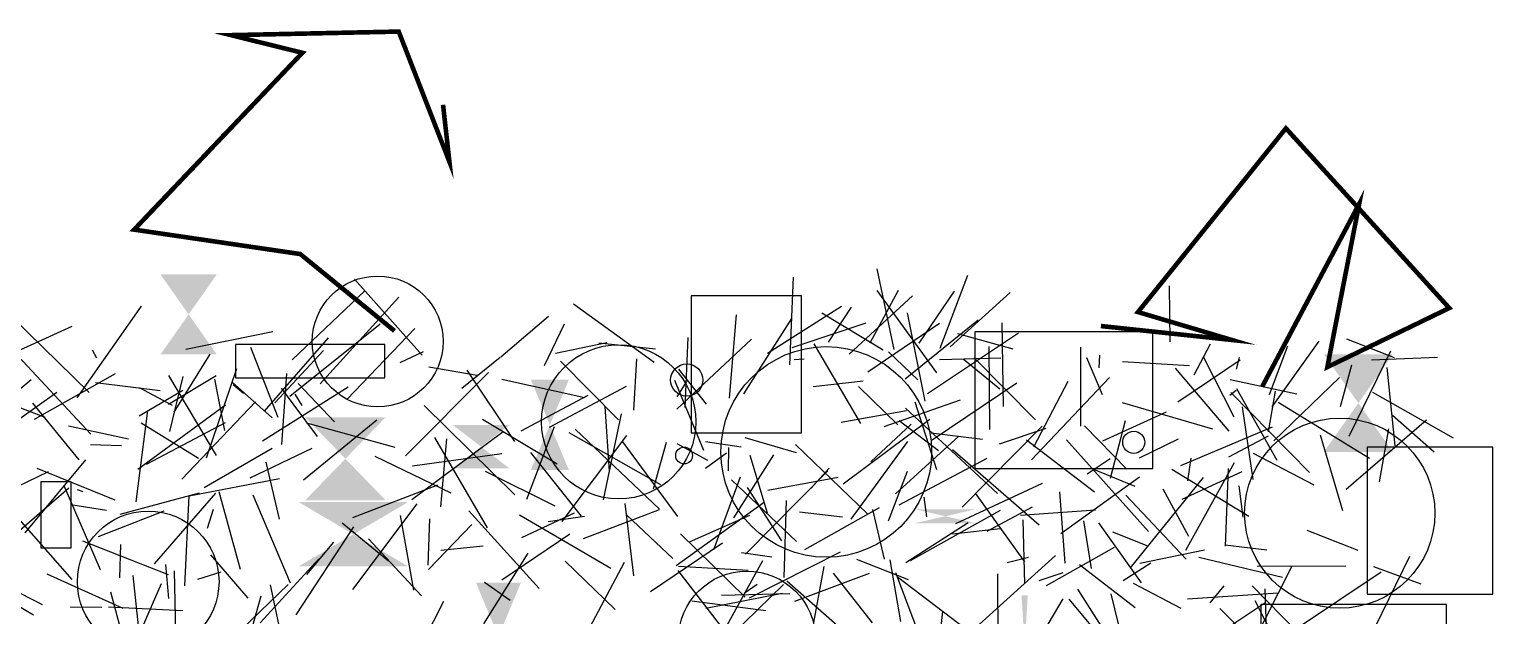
# Model space of a CAD drawing. Extents: x 39652501 to 39653363, y 39457785 to 39458687.
# Drawn here: x 39653177.4 to 39653336.5, y 39458608.4 to 39458672.2 of the extents above; entities that cross this region are included whole.
import ezdxf

# ---------------------------------------------------------------- set-up
doc = ezdxf.new("R2010")
doc.units = 0
doc.layers.get('0').update_dxf_attribs({"linetype": 'CONTINUOUS'})

msp = doc.modelspace()

# ---------------------------------------------------------------- linework, layer by layer
for p, q in [((39653260.0979, 39458635.6851), (39653260.4731, 39458645.2021)), ((39653271.427, 39458637.3346), (39653269.5693, 39458646.1156)), ((39653276.4196, 39458637.5048), (39653279.4234, 39458645.4449)), ((39653205.9842, 39458636.2327), (39653213.915, 39458643.7841)), ((39653220.0985, 39458636.7485), (39653212.76, 39458644.9869)), ((39653268.8191, 39458638.082), (39653271.8883, 39458643.7987)), ((39653276.0505, 39458634.8299), (39653269.5636, 39458643.7641)), ((39653274.1377, 39458638.0268), (39653277.9668, 39458643.7018)), ((39653277.5164, 39458637.6275), (39653284.0276, 39458643.5413)), ((39653301.4358, 39458638.1805), (39653301.3682, 39458644.2832)), ((39653182.6031, 39458632.0879), (39653189.6131, 39458642.0585)), ((39653209.0303, 39458633.6235), (39653217.5758, 39458643.0286)), ((39653245.3237, 39458635.9406), (39653236.572, 39458642.299)), ((39653257.6366, 39458636.9604), (39653265.6897, 39458642.0663)), ((39653264.2797, 39458638.1652), (39653266.7969, 39458641.9712)), ((39653266.5333, 39458636.858), (39653273.401, 39458643.1815)), ((39653183.9248, 39458632.6585), (39653175.4969, 39458640.9131)), ((39653228.6645, 39458636.5494), (39653233.843, 39458640.9609)), ((39653253.5389, 39458632.0589), (39653254.2688, 39458641.1182)), ((39653255.0754, 39458632.5247), (39653260.3096, 39458640.741)), ((39653270.2389, 39458637.2897), (39653263.572, 39458641.3217)), ((39653272.6059, 39458634.1627), (39653280.561, 39458640.5959)), ((39653274.7874, 39458631.7421), (39653272.875, 39458641.3449)), ((39653173.3555, 39458635.9487), (39653182.0535, 39458639.8895)), ((39653194.4195, 39458637.3949), (39653203.8706, 39458639.3179)), ((39653205.7386, 39458632.2908), (39653215.5628, 39458640.1573)), ((39653211.9481, 39458631.9591), (39653219.3252, 39458639.6516)), ((39653233.3967, 39458635.6232), (39653235.5871, 39458640.1564)), ((39653260.3218, 39458637.5568), (39653268.3795, 39458640.267)), ((39653268.55, 39458634.9173), (39653276.3437, 39458640.2233)), ((39653275.0624, 39458632.5652), (39653284.9404, 39458639.1642)), ((39653284.3748, 39458637.3955), (39653278.3502, 39458639.0527)), ((39653283.3035, 39458631.1678), (39653283.1722, 39458640.2578)), ((39653184.0978, 39458628.1378), (39653175.7066, 39458637.1226)), ((39653184.7298, 39458636.4108), (39653184.2753, 39458637.2798)), ((39653201.438, 39458637.6009), (39653204.4169, 39458629.9858)), ((39653202.9875, 39458630.6277), (39653209.9311, 39458638.628)), ((39653204.1126, 39458631.5356), (39653209.3878, 39458637.2572)), ((39653217.7131, 39458635.9226), (39653220.2722, 39458637.1193)), ((39653234.591, 39458636.955), (39653240.189, 39458638.0998)), ((39653245.4784, 39458637.3883), (39653239.3332, 39458638.0498)), ((39653247.8113, 39458630.857), (39653255.9237, 39458638.48)), ((39653248.687, 39458631.0376), (39653249.0226, 39458638.6755)), ((39653262.6898, 39458637.9667), (39653267.7669, 39458629.3018)), ((39653270.7983, 39458637.1001), (39653273.9981, 39458634.0616)), ((39653281.8102, 39458628.6417), (39653281.7416, 39458637.6747)), ((39653291.711, 39458629.0151), (39653291.7195, 39458637.6236)), ((39653304.0455, 39458634.5855), (39653305.7956, 39458637.9866)), ((39653314.1721, 39458637.7037), (39653312.1954, 39458632.4375)), ((39653317.5783, 39458638.2731), (39653312.4791, 39458631.0998)), ((39653325.8151, 39458636.4617), (39653320.6217, 39458638.4809)), ((39653320.8921, 39458627.9425), (39653325.4335, 39458637.2029)), ((39653193.1632, 39458630.5416), (39653197.0761, 39458636.8359)), ((39653228.5804, 39458636.4905), (39653224.4275, 39458633.1062)), ((39653235.1476, 39458636.076), (39653241.4702, 39458629.6925)), ((39653243.419, 39458636.3368), (39653243.0698, 39458630.7559)), ((39653261.6531, 39458636.2916), (39653260.5586, 39458636.2228)), ((39653283.0228, 39458636.4068), (39653276.3548, 39458636.245)), ((39653278.9193, 39458636.3273), (39653282.9256, 39458633.0866)), ((39653286.8048, 39458629.6849), (39653280.111, 39458636.4411)), ((39653294.0698, 39458632.4092), (39653292.3827, 39458636.4291)), ((39653293.7291, 39458636.7204), (39653293.657, 39458635.3653)), ((39653303.5404, 39458635.5643), (39653296.2445, 39458636.0202)), ((39653309.0372, 39458636.1795), (39653302.2765, 39458631.6227)), ((39653305.0221, 39458636.5729), (39653308.3519, 39458630.0313)), ((39653308.9382, 39458636.4858), (39653308.5908, 39458635.2274)), ((39653321.157, 39458635.6538), (39653319.9141, 39458631.1333)), ((39653323.3164, 39458636.2154), (39653330.4927, 39458636.5325)), ((39653170.3776, 39458628.0041), (39653177.6016, 39458634.0976)), ((39653186.7518, 39458634.7006), (39653177.9368, 39458629.7442)), ((39653192.5288, 39458631.4087), (39653197.7277, 39458634.5211)), ((39653197.7464, 39458625.8261), (39653192.5799, 39458634.5246)), ((39653194.0845, 39458634.4038), (39653192.6405, 39458628.4306)), ((39653196.6568, 39458625.5668), (39653199.9535, 39458635.2709)), ((39653198.6543, 39458628.5378), (39653197.562, 39458634.1271)), ((39653204.8701, 39458627.0129), (39653205.4164, 39458634.7372)), ((39653218.2923, 39458625.7688), (39653227.3221, 39458634.8326)), ((39653220.8324, 39458635.4834), (39653226.1089, 39458634.552)), ((39653224.9772, 39458635.1099), (39653230.1455, 39458627.3467)), ((39653228.7875, 39458634.1339), (39653237.7794, 39458632.1429)), ((39653247.5609, 39458634.0338), (39653250.7053, 39458626.3866)), ((39653251.0099, 39458631.3946), (39653248.0282, 39458635.2167)), ((39653262.6038, 39458633.3144), (39653268.0672, 39458633.9596)), ((39653286.3535, 39458625.3439), (39653294.8385, 39458634.309)), ((39653307.8438, 39458628.4632), (39653302.0226, 39458635.3053)), ((39653315.18, 39458632.4845), (39653307.9549, 39458634.0445)), ((39653312.687, 39458627.4163), (39653319.8342, 39458634.3064)), ((39653325.8718, 39458626.8706), (39653325.0201, 39458635.3951)), ((39653176.1287, 39458629.6688), (39653180.3953, 39458632.7012)), ((39653184.6072, 39458633.7739), (39653191.6284, 39458632.8855)), ((39653194.099, 39458632.8902), (39653189.3397, 39458630.0993)), ((39653192.9647, 39458631.246), (39653189.3899, 39458633.1903)), ((39653203.7964, 39458629.9253), (39653199.4587, 39458633.7847)), ((39653199.5761, 39458633.5483), (39653200.6975, 39458632.5937)), ((39653202.751, 39458627.4221), (39653212.0719, 39458633.281)), ((39653208.7487, 39458627.8846), (39653204.8222, 39458633.1542)), ((39653206.2634, 39458632.5092), (39653207.0444, 39458631.2485)), ((39653206.634, 39458633.6685), (39653210.5922, 39458629.4777)), ((39653238.1216, 39458632.3533), (39653230.8409, 39458628.4756)), ((39653233.9643, 39458628.9125), (39653242.339, 39458633.3651)), ((39653247.8368, 39458632.193), (39653248.8876, 39458633.8824)), ((39653271.8139, 39458629.1722), (39653267.5375, 39458633.3327)), ((39653284.7579, 39458633.6879), (39653275.5692, 39458627.4799)), ((39653286.6058, 39458626.7606), (39653290.3411, 39458633.8899)), ((39653308.5999, 39458632.897), (39653307.901, 39458632.3379)), ((39653316.5622, 39458623.9699), (39653308.0115, 39458632.6706)), ((39653313.0489, 39458625.2671), (39653308.691, 39458633.0771)), ((39653312.8341, 39458632.8129), (39653312.0718, 39458628.4098)), ((39653323.4192, 39458632.6944), (39653332.1839, 39458627.7346)), ((39653179.1143, 39458629.944), (39653173.6019, 39458632.0899)), ((39653177.7488, 39458631.5255), (39653182.7931, 39458625.3405)), ((39653198.7307, 39458631.3055), (39653189.1976, 39458624.3176)), ((39653201.9821, 39458631.6674), (39653193.9764, 39458623.2458)), ((39653230.1847, 39458621.5336), (39653220.3373, 39458631.2592)), ((39653239.959, 39458631.1659), (39653240.457, 39458624.1248)), ((39653270.3537, 39458628.9937), (39653278.6197, 39458631.8667)), ((39653282.6518, 39458621.6975), (39653272.673, 39458630.9757)), ((39653276.0539, 39458624.2661), (39653273.7166, 39458631.6149)), ((39653306.0569, 39458628.6938), (39653296.2508, 39458631.5554)), ((39653309.2391, 39458631.1121), (39653310.3971, 39458623.2032)), ((39653313.1715, 39458631.6246), (39653323.1068, 39458625.5219)), ((39653189.039, 39458620.7673), (39653190.2928, 39458630.7247)), ((39653195.7936, 39458625.48), (39653189.551, 39458629.3406)), ((39653190.1473, 39458624.8878), (39653198.7328, 39458629.4267)), ((39653215.1875, 39458629.6551), (39653207.2098, 39458623.1359)), ((39653217.1835, 39458626.7007), (39653207.5925, 39458629.3428)), ((39653226.6675, 39458629.766), (39653234.7802, 39458624.9093)), ((39653241.7556, 39458630.3396), (39653239.7803, 39458620.9927)), ((39653272.7669, 39458630.6966), (39653265.6452, 39458629.4121)), ((39653275.2979, 39458629.7536), (39653265.8886, 39458622.717)), ((39653268.8739, 39458625.1376), (39653273.2587, 39458629.2422)), ((39653276.2379, 39458626.3154), (39653271.9598, 39458629.6087)), ((39653294.1025, 39458627.4076), (39653301.0429, 39458630.5902)), ((39653294.9484, 39458623.3578), (39653296.5761, 39458629.6373)), ((39653320.5523, 39458622.1487), (39653329.2869, 39458629.7146)), ((39653325.5815, 39458630.2249), (39653330.1385, 39458626.2306)), ((39653181.6644, 39458629.0499), (39653188.2047, 39458627.6478)), ((39653218.9858, 39458621.0525), (39653228.9241, 39458628.421)), ((39653227.2294, 39458617.956), (39653221.4734, 39458627.773)), ((39653222.763, 39458627.6501), (39653222.0957, 39458620.2347)), ((39653234.4771, 39458628.9453), (39653231.4389, 39458621.0461)), ((39653235.3297, 39458618.6498), (39653242.3536, 39458627.9967)), ((39653246.0556, 39458622.6409), (39653236.0988, 39458628.2755)), ((39653236.7317, 39458628.6948), (39653245.9288, 39458619.9833)), ((39653255.2042, 39458627.7676), (39653260.7669, 39458626.167)), ((39653271.574, 39458621.6484), (39653278.4498, 39458627.9329)), ((39653275.4353, 39458628.3049), (39653281.0368, 39458627.6014)), ((39653278.8285, 39458620.1912), (39653287.5153, 39458629.0254)), ((39653287.9266, 39458628.755), (39653282.8517, 39458627.0513)), ((39653292.12, 39458629.032), (39653296.7298, 39458624.3419)), ((39653298.0926, 39458625.5865), (39653302.3183, 39458627.6341)), ((39653302.6037, 39458624.7181), (39653312.5572, 39458628.9288)), ((39653312.0805, 39458627.9202), (39653307.7672, 39458625.6526)), ((39653317.7292, 39458628.0534), (39653320.1593, 39458619.8418)), ((39653325.1542, 39458628.7354), (39653324.142, 39458622.9526)), ((39653184.0516, 39458627.0283), (39653187.4389, 39458626.902)), ((39653203.7945, 39458626.572), (39653196.4307, 39458622.314)), ((39653208.1191, 39458626.5936), (39653201.3651, 39458623.3733)), ((39653228.7587, 39458625.9995), (39653219.0743, 39458624.6541)), ((39653231.8942, 39458626.1599), (39653237.3819, 39458619.2093)), ((39653247.8983, 39458619.2036), (39653241.921, 39458627.3136)), ((39653246.655, 39458627.2344), (39653245.2133, 39458622.1539)), ((39653247.7984, 39458627.1345), (39653251.1435, 39458625.3091)), ((39653250.9142, 39458627.3378), (39653254.7769, 39458626.7564)), ((39653250.9229, 39458624.4454), (39653253.1863, 39458626.1307)), ((39653253.398, 39458626.7091), (39653253.3793, 39458624.1473)), ((39653260.6953, 39458627.0039), (39653268.5091, 39458619.475)), ((39653272.8688, 39458627.3592), (39653266.7069, 39458618.9041)), ((39653287.2023, 39458618.263), (39653277.7477, 39458626.4528)), ((39653293.2095, 39458621.8504), (39653285.8184, 39458627.4946)), ((39653299.0827, 39458617.5627), (39653290.1501, 39458627.5197)), ((39653317.076, 39458622.579), (39653310.4847, 39458626.045)), ((39653176.9721, 39458617.3968), (39653183.5606, 39458625.3551)), ((39653178.2145, 39458624.4317), (39653186.7144, 39458621.0066)), ((39653203.1269, 39458625.0914), (39653204.5695, 39458618.8821)), ((39653214.9611, 39458625.762), (39653223.2169, 39458621.762)), ((39653258.2984, 39458625.9006), (39653253.9544, 39458619.0523)), ((39653257.6433, 39458619.5531), (39653255.7645, 39458625.8184)), ((39653264.3451, 39458624.4415), (39653262.3483, 39458622.2429)), ((39653271.9633, 39458620.468), (39653281.5297, 39458625.5264)), ((39653292.4069, 39458623.8399), (39653294.8954, 39458625.4873)), ((39653297.635, 39458622.4387), (39653292.9539, 39458624.3863)), ((39653308.3749, 39458625.0081), (39653303.0836, 39458615.4787)), ((39653303.6903, 39458625.5282), (39653303.2951, 39458623.0521)), ((39653307.4483, 39458615.9548), (39653307.7753, 39458624.3941)), ((39653172.4678, 39458620.7006), (39653179.4973, 39458624.0818)), ((39653204.6168, 39458623.2994), (39653194.7716, 39458621.4125)), ((39653226.9569, 39458624.1149), (39653234.5196, 39458620.33)), ((39653254.6943, 39458623.4634), (39653251.7866, 39458615.5659)), ((39653260.7895, 39458616.454), (39653253.7405, 39458623.1682)), ((39653255.2705, 39458615.1005), (39653264.2042, 39458624.1656)), ((39653257.7082, 39458622.0435), (39653265.3331, 39458623.4538)), ((39653270.7906, 39458618.7261), (39653272.861, 39458624.1113)), ((39653278.1234, 39458618.4293), (39653287.5648, 39458622.7978)), ((39653298.1036, 39458623.4753), (39653289.5579, 39458617.3006)), ((39653297.1294, 39458613.588), (39653305.0376, 39458623.4302)), ((39653301.5992, 39458624.3341), (39653309.9758, 39458619.24)), ((39653302.7267, 39458621.0625), (39653309.2374, 39458624.0941)), ((39653181.713, 39458622.2594), (39653174.5083, 39458616.0428)), ((39653185.1426, 39458613.3704), (39653181.1903, 39458622.5357)), ((39653182.6098, 39458622.1216), (39653183.2257, 39458621.9115)), ((39653187.2862, 39458619.4414), (39653195.8943, 39458621.7516)), ((39653197.6574, 39458621.7245), (39653190.9916, 39458614.0519)), ((39653194.3075, 39458611.6557), (39653194.7914, 39458621.4488)), ((39653198.0006, 39458621.915), (39653200.3164, 39458613.4584)), ((39653205.7866, 39458611.9502), (39653201.7323, 39458621.512)), ((39653221.77, 39458622.5828), (39653212.556, 39458619.0337)), ((39653255.4469, 39458622.3389), (39653259.1802, 39458616.5289)), ((39653274.6538, 39458621.295), (39653274.9382, 39458619.1495)), ((39653285.6258, 39458614.2543), (39653280.2748, 39458621.7083)), ((39653289.3977, 39458621.8616), (39653289.9839, 39458614.1164)), ((39653303.1698, 39458614.5623), (39653296.5959, 39458621.5218)), ((39653303.4688, 39458616.9967), (39653300.681, 39458622.1784)), ((39653308.8945, 39458622.5157), (39653309.3339, 39458619.1138)), ((39653175.2698, 39458620.0748), (39653182.0316, 39458612.3487)), ((39653182.1316, 39458620.4405), (39653185.8139, 39458619.8623)), ((39653192.0184, 39458619.7554), (39653184.8948, 39458616.964)), ((39653197.407, 39458619.9406), (39653196.748, 39458617.8913)), ((39653212.5696, 39458611.2473), (39653219.5616, 39458620.5767)), ((39653225.1872, 39458619.8009), (39653232.823, 39458611.3455)), ((39653230.9426, 39458616.9191), (39653236.6806, 39458619.5942)), ((39653237.6511, 39458616.8019), (39653245.9023, 39458619.939)), ((39653242.1506, 39458620.6168), (39653243.0995, 39458612.7459)), ((39653257.3189, 39458620.7434), (39653247.7406, 39458613.8267)), ((39653259.6946, 39458620.9249), (39653259.4206, 39458612.5594)), ((39653265.7951, 39458619.1066), (39653261.1184, 39458619.6516)), ((39653269.8092, 39458620.1369), (39653261.6697, 39458615.5496)), ((39653269.07, 39458619.9315), (39653270.3458, 39458614.5452)), ((39653273.2028, 39458614.4118), (39653282.9756, 39458619.8624)), ((39653286.4193, 39458620.2096), (39653281.4988, 39458617.5536)), ((39653293.3172, 39458619.8918), (39653285.1699, 39458619.281)), ((39653212.6638, 39458618.0598), (39653206.3812, 39458608.5055)), ((39653216.4366, 39458614.322), (39653211.4131, 39458618.4722)), ((39653217.7223, 39458619.2966), (39653219.1771, 39458611.1635)), ((39653220.7766, 39458613.8867), (39653220.9326, 39458618.9272)), ((39653220.792, 39458613.4298), (39653225.5176, 39458618.3228)), ((39653240.6098, 39458613.5361), (39653230.688, 39458619.3265)), ((39653233.8037, 39458618.6449), (39653237.7502, 39458619.2189)), ((39653242.3717, 39458619.3188), (39653247.3484, 39458614.6299)), ((39653249.1792, 39458616.4149), (39653255.7432, 39458619.3364)), ((39653279.4802, 39458618.5), (39653272.7078, 39458614.1561)), ((39653285.6254, 39458611.8657), (39653285.4474, 39458618.8196)), ((39653292.0051, 39458618.7256), (39653292.8376, 39458613.5445)), ((39653298.3132, 39458611.9785), (39653293.6895, 39458618.4948)), ((39653192.548, 39458612.8551), (39653183.2426, 39458616.5217)), ((39653220.0278, 39458610.5564), (39653214.2882, 39458616.7542)), ((39653236.1616, 39458617.2619), (39653228.7587, 39458612.2469)), ((39653255.2431, 39458610.4112), (39653248.2123, 39458617.2924)), ((39653282.9382, 39458617.8373), (39653277.7801, 39458617.2828)), ((39653295.1608, 39458617.5111), (39653298.8778, 39458616.046)), ((39653321.8534, 39458615.5048), (39653316.3291, 39458617.6501)), ((39653187.3035, 39458616.137), (39653187.2258, 39458612.5338)), ((39653197.1211, 39458615.0278), (39653201.1615, 39458610.3214)), ((39653210.4582, 39458616.3887), (39653207.5349, 39458612.8856)), ((39653222.1512, 39458615.5219), (39653226.747, 39458615.9901)), ((39653226.8295, 39458607.5138), (39653231.6495, 39458615.1831)), ((39653244.9411, 39458611.0325), (39653252.7728, 39458616.3398)), ((39653258.11, 39458614.7561), (39653254.8278, 39458615.2283)), ((39653255.7045, 39458610.3443), (39653265.5822, 39458615.3472)), ((39653279.9118, 39458606.7618), (39653288.9742, 39458614.9613)), ((39653287.99, 39458611.678), (39653295.3752, 39458615.8522)), ((39653305.1649, 39458615.512), (39653298.118, 39458614.069)), ((39653311.918, 39458615.5394), (39653307.4067, 39458616.0525)), ((39653323.7153, 39458607.1557), (39653327.4855, 39458614.8738)), ((39653170.5492, 39458613.8374), (39653178.8166, 39458609.6073)), ((39653192.2111, 39458613.9516), (39653192.5223, 39458610.2647)), ((39653193.3713, 39458604.4382), (39653193.1878, 39458613.263)), ((39653208.8703, 39458614.583), (39653202.5077, 39458607.6196)), ((39653235.6705, 39458614.3386), (39653241.0793, 39458609.0605)), ((39653242.0675, 39458614.1735), (39653238.0321, 39458606.5172)), ((39653247.8902, 39458613.3231), (39653253.0322, 39458606.6765)), ((39653247.9916, 39458613.798), (39653255.548, 39458613.3639)), ((39653257.1055, 39458614.372), (39653252.2464, 39458605.5395)), ((39653263.7712, 39458613.743), (39653262.66, 39458607.666)), ((39653272.9866, 39458612.3116), (39653267.3617, 39458614.4953)), ((39653270.9622, 39458614.4808), (39653272.1264, 39458607.7556)), ((39653286.0324, 39458614.7301), (39653283.7113, 39458614.1513)), ((39653297.6326, 39458609.2558), (39653291.5608, 39458613.9258)), ((39653299.3345, 39458614.1106), (39653296.3128, 39458612.1782)), ((39653313.6415, 39458612.5432), (39653304.5542, 39458614.7321)), ((39653314.6225, 39458613.7044), (39653309.9434, 39458604.4724)), ((39653310.8818, 39458613.7726), (39653320.5131, 39458613.8285)), ((39653323.5249, 39458613.7407), (39653328.6881, 39458611.8652)), ((39653177.8632, 39458608.4392), (39653170.4504, 39458612.8285)), ((39653179.3137, 39458612.9338), (39653187.5857, 39458609.2269)), ((39653188.2383, 39458603.7871), (39653191.7843, 39458611.8852)), ((39653188.6588, 39458612.7626), (39653189.6556, 39458603.2765)), ((39653198.2414, 39458613.133), (39653195.7017, 39458612.3495)), ((39653205.5473, 39458611.7756), (39653196.4972, 39458603.0683)), ((39653205.7419, 39458601.8842), (39653203.6149, 39458611.7388)), ((39653229.6733, 39458610.0638), (39653226.8749, 39458611.9918)), ((39653250.7926, 39458603.4344), (39653259.4024, 39458611.7861)), ((39653255.1109, 39458610.8502), (39653256.5264, 39458611.8137)), ((39653259.7403, 39458612.2048), (39653269.3231, 39458603.7903)), ((39653268.7038, 39458612.9854), (39653260.6057, 39458609.9443)), ((39653264.7815, 39458613.0255), (39653269.0186, 39458607.6156)), ((39653274.7403, 39458604.7727), (39653271.5955, 39458613.0607)), ((39653271.7966, 39458612.6339), (39653280.1052, 39458606.2812)), ((39653282.7114, 39458605.3548), (39653282.6784, 39458612.9361)), ((39653289.775, 39458613.0547), (39653287.1443, 39458612.1986)), ((39653297.4043, 39458611.9307), (39653302.5904, 39458609.2158)), ((39653307.2695, 39458611.6556), (39653305.7381, 39458609.7892)), ((39653317.9728, 39458603.8387), (39653310.3575, 39458611.6613)), ((39653314.8339, 39458606.8012), (39653324.3592, 39458613.1542)), ((39653186.2264, 39458611.0107), (39653188.2706, 39458603.4781)), ((39653202.5862, 39458610.5397), (39653201.1125, 39458605.3382)), ((39653259.2606, 39458610.799), (39653250.967, 39458609.1759)), ((39653260.0853, 39458610.788), (39653252.6506, 39458610.6002)), ((39653284.9044, 39458601.9714), (39653289.803, 39458610.2234)), ((39653290.4003, 39458610.2111), (39653298.7433, 39458600.2167)), ((39653297.7715, 39458601.3309), (39653291.3718, 39458611.2913)), ((39653295.8236, 39458607.5079), (39653295.0284, 39458610.759)), ((39653303.3289, 39458610.2232), (39653313.1648, 39458610.9008)), ((39653310.6415, 39458610.061), (39653312.8796, 39458605.6242)), ((39653311.93, 39458605.8037), (39653311.738, 39458611.328)), ((39653181.8519, 39458609.3738), (39653185.2941, 39458609.3409)), ((39653186.0207, 39458609.3715), (39653194.0941, 39458608.9561)), ((39653220.2743, 39458605.6336), (39653222.4759, 39458609.9733)), ((39653257.4717, 39458608.9164), (39653249.4235, 39458609.9721)), ((39653276.6931, 39458608.8393), (39653276.3933, 39458606.2952)), ((39653311.721, 39458609.7676), (39653304.3834, 39458604.8879)), ((39653310.529, 39458605.4965), (39653306.8427, 39458609.1862))]:
    msp.add_line(p, q)
at = {"const_width": 0.5}
for points in [[(39653217.1129, 39458639.3696), (39653206.859, 39458647.7347), (39653188.8024, 39458650.3911), (39653207.0928, 39458669.6221), (39653199.33, 39458671.5434), (39653217.5649, 39458671.9315), (39653223.0741, 39458657.777), (39653222.3852, 39458663.9721)], [(39653311.4201, 39458633.2963), (39653321.9794, 39458653.2016), (39653318.5138, 39458635.44), (39653331.769, 39458641.8607), (39653314.0106, 39458661.4085), (39653297.9288, 39458641.4264), (39653308.111, 39458638.3939), (39653293.8982, 39458639.9037)]]:
    msp.add_lwpolyline(points, dxfattribs=at)
for centre, radius in [((39653215.2774, 39458638.2238), 7.1168), ((39653241.4792, 39458629.4819), 8.3864), ((39653264.0404, 39458626.209), 11.4519), ((39653248.8759, 39458634.0292), 1.7532), ((39653319.8598, 39458619.5505), 10.3385), ((39653297.4702, 39458627.2592), 1.2057), ((39653248.5861, 39458625.8202), 0.9146), ((39653190.3328, 39458612.0897), 7.6956), ((39653255.4214, 39458605.8109), 7.4431)]:
    msp.add_circle(centre, radius)
for points in [[(39653191.6661, 39458636.8109), (39653197.7868, 39458636.8109), (39653197.7868, 39458645.5231), (39653191.6661, 39458645.5231)], [(39653318.1382, 39458626.2101), (39653325.6354, 39458626.2101), (39653325.6354, 39458636.8295), (39653318.1382, 39458636.8295)], [(39653231.9269, 39458624.2587), (39653236.0661, 39458624.2587), (39653236.0661, 39458634.0671), (39653231.9269, 39458634.0671)], [(39653207.3986, 39458620.948), (39653216.1408, 39458620.948), (39653216.1408, 39458629.9853), (39653207.3986, 39458629.9853)], [(39653223.4325, 39458624.423), (39653229.6019, 39458624.423), (39653229.6019, 39458629.1438), (39653223.4325, 39458629.1438)], [(39653206.683, 39458613.7645), (39653218.5872, 39458613.7645), (39653218.5872, 39458620.7551), (39653206.683, 39458620.7551)], [(39653273.646, 39458618.453), (39653280.3308, 39458618.453), (39653280.3308, 39458619.9832), (39653273.646, 39458619.9832)], [(39653225.9552, 39458600.237), (39653230.8547, 39458600.237), (39653230.8547, 39458612.0087), (39653225.9552, 39458612.0087)], [(39653285.2716, 39458599.4326), (39653285.9472, 39458599.4326), (39653285.9472, 39458610.6054), (39653285.2716, 39458610.6054)]]:
    msp.add_solid(points)
for points in [[(39653249.3508, 39458628.2918), (39653261.3404, 39458628.2918), (39653261.3404, 39458643.1995), (39653249.3508, 39458643.1995)], [(39653280.2026, 39458624.3985, 19730366.2), (39653299.5276, 39458624.3985, 19730366.2), (39653299.5276, 39458639.267, 19730366.2), (39653280.2026, 39458639.267, 19730366.2)], [(39653199.8125, 39458634.2736), (39653216.0441, 39458634.2736), (39653216.0441, 39458637.9071), (39653199.8125, 39458637.9071)], [(39653322.8329, 39458610.7406, 19730366.2), (39653336.4925, 39458610.7406, 19730366.2), (39653336.4925, 39458626.741, 19730366.2), (39653322.8329, 39458626.741, 19730366.2)], [(39653178.6625, 39458615.7734), (39653181.9642, 39458615.7734), (39653181.9642, 39458622.9681), (39653178.6625, 39458622.9681)], [(39653311.287, 39458607.0828, 19730366.2), (39653331.4675, 39458607.0828, 19730366.2), (39653331.4675, 39458609.6054, 19730366.2), (39653311.287, 39458609.6054, 19730366.2)]]:
    msp.add_3dface(points)

doc.saveas('drawing.dxf')
